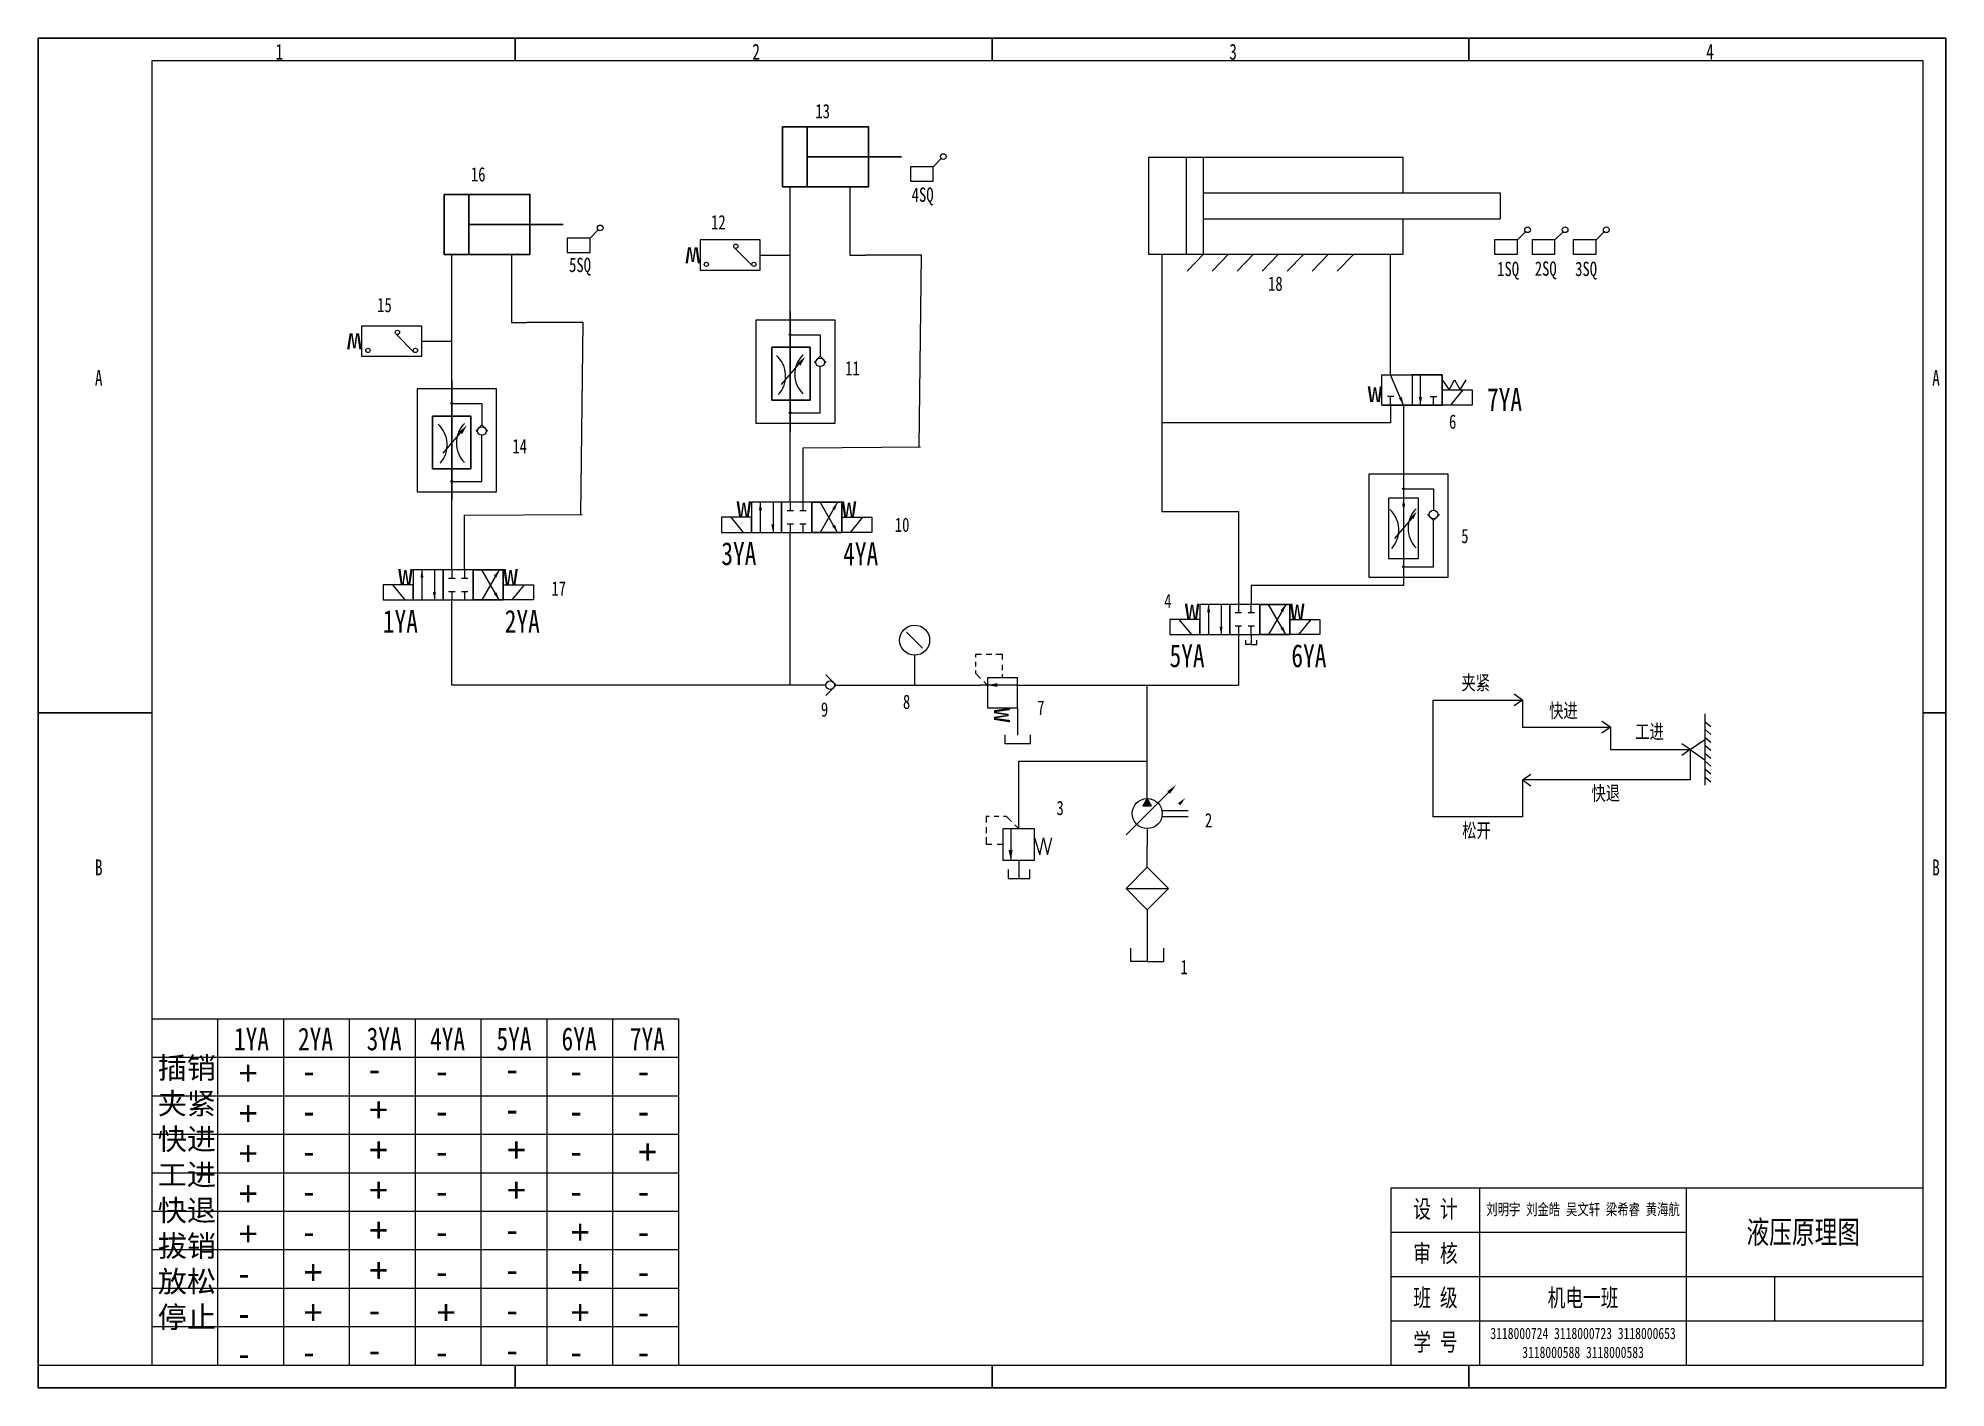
# Model space of a CAD drawing. Header units: millimetres. Extents: x 2875 to 3295, y 1603 to 1900.
import ezdxf

# ---------------------------------------------------------------- set-up
doc = ezdxf.new("R2010")
doc.units = ezdxf.units.MM
for name, pattern in [('CENTER', [50.8, 31.75, -6.35, 6.35, -6.35]), ('DASHED', [19.05, 12.7, -6.35]), ('DASHED2', [9.525, 6.35, -3.175])]:
    doc.linetypes.add(name, pattern=pattern)
for name, color, linetype in [('10', 7, 'Continuous'), ('5', 7, 'Continuous'), ('9', 7, 'Continuous')]:
    doc.layers.add(name, color=color, linetype=linetype)
for name, color, linetype, lineweight in [('文字层', 3, 'Continuous', 25), ('粗实线', 7, 'Continuous', 15), ('粗实线层', 7, 'Continuous', 15), ('细实线层', 3, 'Continuous', 25), ('轮廓线层', 7, 'Continuous', 15)]:
    doc.layers.add(name, color=color, linetype=linetype, lineweight=lineweight)
doc.styles.add('SLDTEXTSTYLE1', font='TXT', dxfattribs={"width": 0.7})
doc.styles.get("Standard").update_dxf_attribs({"font": 'arial.ttf'})

# ---------------------------------------------------------------- blocks, each defined once
blk = doc.blocks.new('二位三通电磁阀')
at = {"transparency": 33554687}
for p, q in [((50.24, 18.96), (57.24, 18.96)), ((50.24, 11.96), (50.24, 18.96)), ((55.24, 11.96), (52.24, 18.96)), ((57.24, 18.96), (57.24, 11.96)), ((64.24, 18.96), (57.24, 18.96)), ((57.24, 18.96), (64.24, 18.96)), ((59.24, 11.96), (59.24, 18.96)), ((64.24, 11.96), (64.24, 18.96)), ((64.24, 18.96), (64.24, 11.96)), ((52.99, 13.96), (51.49, 13.96)), ((52.24, 11.96), (52.24, 13.96)), ((61.49, 13.96), (62.99, 13.96)), ((62.24, 11.96), (62.24, 13.96)), ((69.09, 15.46), (66.2, 11.96)), ((57.24, 11.96), (50.24, 11.96)), ((50.24, 11.96), (57.24, 11.96)), ((57.24, 11.96), (64.24, 11.96)), ((64.24, 11.96), (57.24, 11.96))]:
    blk.add_line(p, q, dxfattribs=at)
blk.add_lwpolyline([(71.24, 11.96), (64.24, 11.96), (64.24, 15.46), (71.24, 15.46)], close=True, dxfattribs=at)
for points in [[(54.19, 13.53), (54.87, 13.79), (55.24, 11.96)], [(58.81, 13.8), (59.54, 13.8), (59.24, 11.96)], [(54.56, 13.03), (54.94, 13.19), (55.24, 11.96)], [(59.03, 13.21), (59.44, 13.21), (59.24, 11.96)]]:
    blk.add_solid(points, dxfattribs=at)
at = {"transparency": 33554687, "insert": (46.9, 12.63), "char_height": 5, "width": 5.4329, "attachment_point": 7}
blk.add_mtext('{\\Ftxt|c0;w}', dxfattribs=at)
blk = doc.blocks.new('单向调速阀')
at = {"transparency": 33554687}
h = blk.add_hatch(color=256, dxfattribs=at)
edge = h.paths.add_edge_path()
edge.add_arc((70.84, 45.14), 0.2, 0, 360)
h = blk.add_hatch(color=256, dxfattribs=at)
edge = h.paths.add_edge_path()
edge.add_arc((70.84, 26.96), 0.2, 0, 360)
for p, q in [((70.84, 50.53), (70.84, 22.58)), ((70.84, 45.14), (77.84, 45.14)), ((77.84, 45.14), (77.84, 40.14)), ((68.81, 33.53), (72.86, 38.31)), ((76.42, 39.14), (77.84, 37.73)), ((77.84, 37.73), (79.25, 39.14)), ((77.84, 26.96), (77.84, 37.73)), ((70.84, 26.96), (77.84, 26.96))]:
    blk.add_line(p, q, dxfattribs=at)
at = {"linetype": 'CENTER', "transparency": 33554687}
blk.add_lwpolyline([(62.81, 24.58), (81.29, 24.58), (81.29, 48.53), (62.81, 48.53)], close=True, dxfattribs=at)
at = {"transparency": 33554687}
blk.add_lwpolyline([(67.34, 42.92), (67.34, 28.92), (74.34, 28.92), (74.34, 42.92)], close=True, dxfattribs=at)
for centre, radius in [((70.84, 45.14), 0.2), ((77.84, 39.14), 1), ((70.84, 26.96), 0.2)]:
    blk.add_circle(centre, radius, dxfattribs=at)
for centre, start, end in [((63.34, 35.52), 318.0371, 48.0371), ((78.34, 35.92), 135, 225)]:
    blk.add_arc(centre, 6.43, start, end, dxfattribs=at)
for points in [[(71.26, 41.08), (70.54, 41.08), (70.84, 42.92)], [(73.16, 38.05), (72.57, 38.48), (73.9, 39.79)]]:
    blk.add_solid(points, dxfattribs=at)
blk = doc.blocks.new('减压阀')
at = {"ltscale": 0.1, "transparency": 33554687}
for p, q in [((25.27, 58.36), (25.27, 59.01)), ((25.27, 59.01), (26.59, 59.01)), ((27.67, 59.01), (28.97, 59.01)), ((29.9, 59.01), (31.4, 59.01)), ((31.4, 59.01), (31.4, 57.78)), ((25.27, 56.2), (25.27, 57.28)), ((25.27, 54.5), (25.27, 55.2)), ((26.37, 53.41), (25.27, 54.5)), ((31.4, 56.59), (31.4, 55.3)), ((31.4, 54.36), (31.4, 53.55)), ((28, 51.8), (27.09, 52.7))]:
    blk.add_line(p, q, dxfattribs=at)
at = {"transparency": 33554687}
for p, q in [((28, 51.8), (26.27, 51.8)), ((35, 51.79), (28, 51.79)), ((35, 51.8), (36.27, 51.8)), ((32, 40.26), (32, 38.26)), ((38, 38.26), (38, 40.26)), ((32, 38.26), (38, 38.26))]:
    blk.add_line(p, q, dxfattribs=at)
at = {"linetype": 'DASHED2', "transparency": 33554687}
blk.add_line((35, 46.55), (35, 38.26), dxfattribs=at)
at = {"transparency": 33554687}
blk.add_lwpolyline([(28, 53.55), (28, 46.55), (35, 46.55), (35, 53.55)], close=True, dxfattribs=at)
blk.add_solid([(30.3, 52.33), (30.3, 51.42), (28, 51.8)], dxfattribs=at)
at = {"transparency": 33554687, "insert": (34.48, 46.57), "char_height": 5, "width": 7.6562, "attachment_point": 1, "rotation": 270}
blk.add_mtext('{\\Ftxt|c0;w}', dxfattribs=at)
blk = doc.blocks.new('单向变量泵')
blk.add_hatch(color=256).paths.add_polyline_path([(96.91, 5.79), (95.91, 7.52), (94.91, 5.79)])
for p, q in [((90.96, -0.93), (100.86, 8.97)), ((95.91, 7.52), (95.91, 11.52)), ((99.34, 4.72), (105.41, 4.72)), ((95.91, 0.52), (95.91, -3.48)), ((99.34, 3.32), (105.41, 3.32))]:
    blk.add_line(p, q)
blk.add_lwpolyline([(95.91, 7.52), (94.91, 5.79), (96.91, 5.79)], close=True)
blk.add_lwpolyline([(104.81, 0.68, 0, 0, -0.57735), (104.81, 7.68, 0, 0.7, 0), (103.33, 6.19, 0.7, 0.7, 0)], format="xyseb")
blk.add_circle((95.91, 4.02), 3.5)
blk.add_solid([(100.59, 9.24), (101.18, 8.65), (102.66, 10.71)])
blk = doc.blocks.new('过滤器')
for p, q in [((132.82, 8.41), (132.82, 13.41)), ((132.82, -1.49), (132.82, -6.49))]:
    blk.add_line(p, q)
at = {"linetype": 'DASHED'}
blk.add_line((127.87, 3.46), (137.77, 3.46), dxfattribs=at)
blk.add_lwpolyline([(132.82, -1.49), (137.77, 3.46), (132.82, 8.41), (127.87, 3.46)], close=True)
blk = doc.blocks.new('压力表')
for p, q in [((141.56, 47.59), (145.27, 43.88)), ((143.42, 42.24), (143.42, 35.24))]:
    blk.add_line(p, q)
blk.add_circle((143.42, 45.74), 3.5)
blk.add_solid([(142.11, 46.82), (142.33, 47.04), (141.56, 47.59)])
blk = doc.blocks.new('*U13')
at = {"ltscale": 0.1, "transparency": 33554687}
blk.add_line((0.96, 0.99), (-0.96, -0.99), dxfattribs=at)
blk = doc.blocks.new('*U14')
at = {"color": 0, "linetype": 'ByBlock', "lineweight": -2, "transparency": 16777216}
for p in [(0, 0), (2.91, 0), (5.83, 0), (8.74, 0), (11.66, 0), (14.57, 0), (17.49, 0)]:
    blk.add_blockref('*U13', p, dxfattribs=at)
blk = doc.blocks.new('主液压缸')
at = {"ltscale": 0.1}
for p, q in [((45.01, 77.46), (45.01, 88.71)), ((47.01, 77.46), (47.01, 88.71)), ((47.01, 84.59), (81.54, 84.59)), ((81.54, 84.59), (81.54, 81.59)), ((47.01, 81.59), (81.54, 81.59))]:
    blk.add_line(p, q, dxfattribs=at)
blk.add_lwpolyline([(70.24, 84.59), (70.24, 88.71), (40.6, 88.71), (40.6, 77.46), (70.24, 77.46), (70.24, 81.59)], dxfattribs=at)
at = {"transparency": 33554687}
blk.add_blockref('*U14', (46.05, 76.47), dxfattribs=at)
blk = doc.blocks.new('三位四通电磁阀O')
at = {"transparency": 33554687}
for p, q in [((-40.77, 10.64), (-47.77, 10.64)), ((-47.77, 10.64), (-47.77, 3.64)), ((-40.77, 10.64), (-47.77, 10.64)), ((-47.77, 10.64), (-47.77, 3.64)), ((-45.77, 10.64), (-45.77, 3.64)), ((-42.77, 10.64), (-42.77, 3.64)), ((-40.77, 3.64), (-40.77, 10.64)), ((-33.77, 10.64), (-40.77, 10.64)), ((-40.77, 10.64), (-40.77, 3.64)), ((-33.77, 10.64), (-40.77, 10.64)), ((-40.77, 10.64), (-40.77, 3.64)), ((-33.77, 10.64), (-40.77, 10.64)), ((-40.77, 10.64), (-40.77, 3.64)), ((-38.77, 10.64), (-38.77, 8.64)), ((-35.77, 8.64), (-35.77, 10.64)), ((-33.77, 3.64), (-33.77, 10.64)), ((-26.77, 10.64), (-33.77, 10.64)), ((-33.77, 10.64), (-33.77, 3.64)), ((-33.77, 3.64), (-33.77, 10.64)), ((-33.77, 10.64), (-26.77, 10.64)), ((-33.77, 3.64), (-33.77, 10.64)), ((-27.73, 10.64), (-31.77, 3.64)), ((-27.73, 3.64), (-31.77, 10.64)), ((-27.79, 10.54), (-27.79, 10.55)), ((-26.77, 3.64), (-26.77, 10.64)), ((-26.77, 10.64), (-26.77, 3.64)), ((-52.62, 7.14), (-49.73, 3.64)), ((-38.02, 8.64), (-39.52, 8.64)), ((-39.52, 5.64), (-38.02, 5.64)), ((-38.77, 5.64), (-38.77, 3.64)), ((-35.02, 8.64), (-36.52, 8.64)), ((-36.52, 5.64), (-35.02, 5.64)), ((-35.77, 3.64), (-35.77, 5.64)), ((-21.92, 7.14), (-24.81, 3.64)), ((-47.77, 3.64), (-40.77, 3.64)), ((-47.77, 3.64), (-40.77, 3.64)), ((-40.77, 3.64), (-33.77, 3.64)), ((-40.77, 3.64), (-33.77, 3.64)), ((-40.77, 3.64), (-33.77, 3.64)), ((-33.77, 3.64), (-26.77, 3.64)), ((-26.77, 3.64), (-33.77, 3.64))]:
    blk.add_line(p, q, dxfattribs=at)
for points in [[(-54.77, 3.64), (-47.77, 3.64), (-47.77, 7.14), (-54.77, 7.14)], [(-19.77, 3.64), (-26.77, 3.64), (-26.77, 7.14), (-19.77, 7.14)]]:
    blk.add_lwpolyline(points, close=True, dxfattribs=at)
for points in [[(-45.35, 8.8), (-46.07, 8.8), (-45.77, 10.64)], [(-45.98, 9.39), (-45.56, 9.39), (-45.77, 10.64)], [(-28.36, 8.85), (-28.98, 9.24), (-27.73, 10.63)], [(-28.18, 9.46), (-28.54, 9.67), (-27.73, 10.64)], [(-43.19, 5.48), (-42.47, 5.48), (-42.77, 3.64)], [(-42.56, 4.89), (-42.98, 4.89), (-42.77, 3.64)], [(-28.98, 5.05), (-28.35, 5.4), (-27.73, 3.64)], [(-28.17, 4.83), (-28.53, 4.62), (-27.73, 3.64)]]:
    blk.add_solid(points, dxfattribs=at)
at = {"transparency": 33554687, "char_height": 5, "width": 5.4329, "attachment_point": 1}
for insert in [(-51.27, 12.14), (-26.77, 12.14)]:
    blk.add_mtext('{\\Ftxt|c0;w}', dxfattribs=dict(at, insert=insert))
blk = doc.blocks.new('单向阀')
for p, q in [((-16.35, 50.33), (-18.76, 47.92)), ((-18.76, 47.92), (-21.76, 47.92)), ((-18.76, 47.92), (-16.35, 45.5)), ((-16.35, 47.92), (-13.35, 47.92))]:
    blk.add_line(p, q)
blk.add_circle((-17.35, 47.92), 1)
blk = doc.blocks.new('单向节流阀')
at = {"transparency": 33554687}
h = blk.add_hatch(color=256, dxfattribs=at)
edge = h.paths.add_edge_path()
edge.add_arc((109.61, 45.67), 0.2, 0, 360)
h = blk.add_hatch(color=256, dxfattribs=at)
edge = h.paths.add_edge_path()
edge.add_arc((109.61, 27.49), 0.2, 0, 360)
for p, q in [((109.61, 51.06), (109.61, 23.11)), ((109.61, 45.67), (116.61, 45.67)), ((116.61, 45.67), (116.61, 40.67)), ((116.61, 40.67), (115.2, 39.25)), ((118.03, 39.25), (116.61, 40.67)), ((107.59, 34.06), (111.64, 38.84)), ((116.61, 27.49), (116.61, 38.25)), ((109.61, 27.49), (116.61, 27.49))]:
    blk.add_line(p, q, dxfattribs=at)
at = {"linetype": 'CENTER', "transparency": 33554687}
blk.add_lwpolyline([(101.59, 25.11), (120.06, 25.11), (120.06, 49.06), (101.59, 49.06)], close=True, dxfattribs=at)
at = {"transparency": 33554687}
for centre, radius in [((109.61, 45.67), 0.2), ((116.61, 39.25), 1), ((109.61, 27.49), 0.2)]:
    blk.add_circle(centre, radius, dxfattribs=at)
for centre, start, end in [((102.12, 36.05), 318.0371, 48.0371), ((117.12, 36.45), 135, 225)]:
    blk.add_arc(centre, 6.43, start, end, dxfattribs=at)
blk.add_solid([(112.01, 38.48), (111.33, 39.08), (113.12, 40.57)], dxfattribs=at)
blk = doc.blocks.new('压力继电器')
at = {"linetype": 'DASHED'}
blk.add_line((6.97, 22.68), (-0.03, 22.68), dxfattribs=at)
blk.add_line((8.79, 25.21), (12.98, 21.01))
blk.add_lwpolyline([(6.97, 19.18), (20.97, 19.18), (20.97, 26.18), (6.97, 26.18)], close=True)
for centre in [(8.43, 24.85), (19.51, 24.85), (12.64, 20.65)]:
    blk.add_circle(centre, 0.5)
at = {"insert": (20.96, 25.9), "char_height": 5, "width": 8.0696, "attachment_point": 1}
blk.add_mtext('{\\Ftxt|c0;w}', dxfattribs=at)
blk = doc.blocks.new('油箱')
at = {"ltscale": 0.1}
for p, q in [((-30.7, -1.53), (-30.7, 0.03)), ((-28.79, 2), (-28.79, -1.53)), ((-28.79, 2), (-28.79, -1.53)), ((-26.87, -1.53), (-26.87, 0.03)), ((-28.79, -1.53), (-30.7, -1.53)), ((-28.79, -1.53), (-26.87, -1.53))]:
    blk.add_line(p, q, dxfattribs=at)
blk = doc.blocks.new('*U17')
at = {"layer": '轮廓线层', "ltscale": 0.1, "transparency": 33554687}
blk.add_line((-0.66, 0.56), (0.66, -0.56), dxfattribs=at)
blk = doc.blocks.new('*U18')
at = {"layer": '轮廓线层', "color": 0, "linetype": 'ByBlock', "lineweight": -2, "transparency": 16777216}
for p in [(0, 0), (0, -1.74), (0, -3.48), (0, -5.22), (0, -6.96), (0, -8.71), (0, -10.45), (0, -12.19)]:
    blk.add_blockref('*U17', p, dxfattribs=at)
blk = doc.blocks.new('行程开关')
blk.add_line((250.66, 138.38), (253.49, 141.2))
blk.add_lwpolyline([(242.66, 133.38), (250.66, 133.38), (250.66, 138.38), (242.66, 138.38)], close=True)
blk.add_circle((254.19, 141.91), 1)
blk = doc.blocks.new('直动式溢流阀')
at = {"ltscale": 0.1, "transparency": 33554687}
for p, q in [((1625.54, 924.31), (1624.89, 924.31)), ((1624.89, 924.31), (1624.89, 922.99)), ((1627.7, 924.31), (1626.62, 924.31)), ((1629.4, 924.31), (1628.7, 924.31)), ((1630.49, 923.21), (1629.4, 924.31)), ((1624.89, 921.91), (1624.89, 920.6)), ((1624.89, 919.68), (1624.89, 918.18)), ((1632.09, 921.58), (1631.2, 922.48)), ((1624.89, 918.18), (1626.12, 918.18)), ((1627.31, 918.18), (1628.59, 918.18))]:
    blk.add_line(p, q, dxfattribs=at)
at = {"transparency": 33554687}
blk.add_solid([(1629.81, 916.88), (1630.72, 916.88), (1630.34, 914.58)], dxfattribs=at)
at = {"layer": '轮廓线层', "transparency": 33554687}
for p, q in [((1632.09, 921.58), (1632.09, 924.58)), ((1630.34, 921.58), (1630.34, 914.58)), ((1635.59, 919.53), (1636.77, 915.82)), ((1636.77, 915.82), (1637.58, 919.53)), ((1637.58, 919.53), (1638.44, 915.82)), ((1638.44, 915.82), (1639.4, 919.53)), ((1632.09, 914.58), (1632.09, 910.58)), ((1629.74, 912.58), (1629.74, 910.58)), ((1629.74, 910.58), (1634.54, 910.58)), ((1634.54, 910.58), (1634.54, 912.58))]:
    blk.add_line(p, q, dxfattribs=at)
blk.add_lwpolyline([(1628.59, 914.58), (1635.59, 914.58), (1635.59, 921.58), (1628.59, 921.58)], close=True, dxfattribs=at)

msp = doc.modelspace()

# ---------------------------------------------------------------- linework, layer by layer
at = {"transparency": 33554687}
for p, q in [((3044.62, 1866.88), (3044.62, 1880.11)), ((3044.62, 1873.49), (3065.41, 1873.49)), ((2970.11, 1852.01), (2970.11, 1865.24)), ((2970.11, 1858.62), (2990.9, 1858.62))]:
    msp.add_line(p, q, dxfattribs=at)
for p, q in [((3036.86, 1831.59), (3036.86, 1819.96)), ((3045.31, 1831.59), (3036.86, 1831.59)), ((3045.31, 1819.96), (3045.31, 1831.59)), ((3036.86, 1819.96), (3045.31, 1819.96)), ((2962.16, 1816.44), (2962.16, 1804.81)), ((2970.6, 1816.44), (2962.16, 1816.44)), ((2970.6, 1804.81), (2970.6, 1816.44)), ((2962.16, 1804.81), (2970.6, 1804.81))]:
    msp.add_line(p, q)
for points in [[(3039.21, 1880.11), (3058.11, 1880.11), (3058.11, 1866.88), (3039.21, 1866.88)], [(2964.7, 1865.24), (2983.6, 1865.24), (2983.6, 1852.01), (2964.7, 1852.01)]]:
    msp.add_lwpolyline(points, close=True, dxfattribs=at)
at = {"layer": '10', "color": 7, "transparency": 33554687}
for p, q in [((2980.32, 1894.61), (2980.32, 1899.61)), ((3190.32, 1899.61), (3190.32, 1894.61)), ((2980.32, 1602.61), (2980.32, 1607.61)), ((3190.32, 1607.61), (3190.32, 1602.61))]:
    msp.add_line(p, q, dxfattribs=at)
at = {"layer": '5', "color": 7, "transparency": 33554687}
for p, q in [((3085.32, 1899.61), (3085.32, 1894.61)), ((2875.32, 1751.11), (2900.32, 1751.11)), ((3295.32, 1751.11), (3290.32, 1751.11)), ((3085.32, 1602.61), (3085.32, 1607.61))]:
    msp.add_line(p, q, dxfattribs=at)
at = {"layer": '5', "color": 7, "lineweight": 15, "transparency": 33554687}
for p, q in [((3290.32, 1894.61), (2900.32, 1894.61)), ((2900.32, 1894.61), (2900.32, 1607.61)), ((3290.32, 1607.61), (3290.32, 1894.61)), ((2875.32, 1607.61), (3290.32, 1607.61))]:
    msp.add_line(p, q, dxfattribs=at)
at = {"layer": '9', "color": 7, "transparency": 33554687}
for p, q in [((3295.32, 1899.61), (2875.32, 1899.61)), ((2875.32, 1899.61), (2875.32, 1602.61)), ((3295.32, 1751.11), (3295.32, 1899.61)), ((3295.32, 1602.61), (3295.32, 1751.11)), ((2875.32, 1602.61), (3295.32, 1602.61))]:
    msp.add_line(p, q, dxfattribs=at)
at = {"layer": '粗实线', "ltscale": 0.1, "transparency": 33554687}
for p, q in [((3182.39, 1753.94), (3182.39, 1728.29)), ((3202.1, 1753.94), (3200.24, 1755.23)), ((3202.1, 1753.94), (3200.24, 1752.65)), ((3221.46, 1747.96), (3219.6, 1749.25)), ((3221.46, 1747.96), (3219.6, 1746.68)), ((3242.26, 1750.9), (3242.26, 1735.21)), ((3239.06, 1743.04), (3237.2, 1744.33)), ((3239.06, 1743.04), (3237.2, 1741.76)), ((3239.06, 1743.04), (3242.26, 1745.27)), ((3239.06, 1743.04), (3242.26, 1740.82)), ((3202.1, 1736.37), (3203.96, 1737.66)), ((3202.1, 1736.37), (3203.96, 1735.08))]:
    msp.add_line(p, q, dxfattribs=at)
at = {"layer": '粗实线层', "lineweight": 15, "ltscale": 0.1, "transparency": 33554687}
for p, q in [((3040.89, 1797.48), (3040.89, 1866.88)), ((2966.38, 1782.61), (2966.38, 1852.01)), ((3069.8, 1851.88), (3057.44, 1851.88)), ((3069.27, 1809.68), (3069.8, 1851.88)), ((3122.71, 1852.07), (3122.71, 1795.43)), ((3173.06, 1825.5), (3173.06, 1852.07)), ((2995.29, 1837.01), (2982.93, 1837.01)), ((2994.76, 1794.8), (2995.29, 1837.01)), ((3173.06, 1818.88), (3173.06, 1814.95)), ((3175.9, 1818.88), (3175.9, 1805.55)), ((3173.06, 1814.95), (3122.71, 1814.95)), ((3043.72, 1809.48), (3069.6, 1809.68)), ((2969.21, 1794.61), (2995.09, 1794.8)), ((3122.71, 1795.43), (3139.57, 1795.43)), ((3139.57, 1795.43), (3139.57, 1775.01)), ((3040.89, 1757.21), (3040.89, 1790.86)), ((3175.9, 1779.13), (3142.41, 1779.13)), ((3142.41, 1779.13), (3142.41, 1775.01)), ((2966.38, 1757.21), (2966.38, 1775.99)), ((3139.57, 1768.4), (3139.57, 1757.21)), ((3045.88, 1757.21), (2966.38, 1757.21)), ((3053.84, 1757.21), (3082.72, 1757.21)), ((3091.22, 1728.6), (3091.22, 1740.5)), ((3091.22, 1740.5), (3119.5, 1740.5))]:
    msp.add_line(p, q, dxfattribs=at)
at = {"layer": '粗实线层', "ltscale": 0.1, "transparency": 33554687}
for p, q in [((3054.05, 1866.88), (3054.05, 1851.88)), ((2979.53, 1852.01), (2979.53, 1837.01)), ((3054.05, 1851.88), (3057.44, 1851.88)), ((2979.53, 1837.01), (2982.93, 1837.01)), ((3184.4, 1824.45), (3185.96, 1822.19)), ((3185.96, 1822.19), (3187.15, 1824.45)), ((3187.15, 1824.45), (3188.42, 1822.19)), ((3188.42, 1822.19), (3189.74, 1824.45)), ((3043.72, 1797.48), (3043.72, 1809.49)), ((2969.21, 1782.61), (2969.21, 1794.62)), ((3092.17, 1757.21), (3139.57, 1757.21)), ((3119.5, 1736.06), (3119.5, 1757.21)), ((2900.32, 1683.83), (3016.28, 1683.83)), ((2900.32, 1683.83), (2900.32, 1607.61)), ((2914.81, 1683.83), (2914.81, 1607.61)), ((2929.31, 1683.83), (2929.31, 1607.61)), ((2943.8, 1683.83), (2943.8, 1607.61)), ((2958.3, 1683.83), (2958.3, 1607.61)), ((2972.79, 1683.83), (2972.79, 1607.61)), ((2987.29, 1683.83), (2987.29, 1607.61)), ((3001.78, 1683.83), (3001.78, 1607.61)), ((3016.28, 1683.83), (3016.28, 1607.61)), ((2900.32, 1675.36), (3016.28, 1675.36)), ((2900.32, 1666.89), (3016.28, 1666.89)), ((2900.32, 1658.42), (3016.28, 1658.42)), ((2900.32, 1649.95), (3016.28, 1649.95)), ((2900.32, 1641.48), (3016.28, 1641.48)), ((2900.32, 1633.01), (3016.28, 1633.01)), ((2900.32, 1624.54), (3016.28, 1624.54)), ((2900.32, 1616.08), (3016.28, 1616.08)), ((2900.32, 1607.61), (3016.28, 1607.61))]:
    msp.add_line(p, q, dxfattribs=at)
at = {"layer": '粗实线层', "color": 0, "lineweight": 15}
for p, q in [((3173.19, 1607.61), (3173.19, 1646.61)), ((3173.19, 1646.61), (3290.19, 1646.61))]:
    msp.add_line(p, q, dxfattribs=at)
at = {"layer": '细实线层', "color": 0, "lineweight": 15}
for p, q in [((3192.69, 1607.61), (3192.69, 1646.61)), ((3238.19, 1607.61), (3238.19, 1646.61)), ((3173.19, 1636.86), (3238.19, 1636.86)), ((3173.19, 1627.11), (3290.19, 1627.11)), ((3257.69, 1617.36), (3257.69, 1627.11)), ((3173.19, 1617.36), (3290.19, 1617.36))]:
    msp.add_line(p, q, dxfattribs=at)
at = {"layer": '轮廓线层', "ltscale": 0.1, "transparency": 33554687}
for p, q in [((3182.39, 1753.94), (3202.1, 1753.94)), ((3202.1, 1753.94), (3202.1, 1747.96)), ((3202.1, 1747.96), (3221.46, 1747.96)), ((3221.46, 1747.96), (3221.46, 1743.04)), ((3221.46, 1743.04), (3239.06, 1743.04)), ((3239.06, 1743.04), (3239.06, 1736.37)), ((3239.06, 1736.37), (3202.1, 1736.37)), ((3202.1, 1736.37), (3202.1, 1728.29)), ((3202.1, 1728.29), (3182.39, 1728.29))]:
    msp.add_line(p, q, dxfattribs=at)

# ---------------------------------------------------------------- block references
at = {"layer": '粗实线', "lineweight": 15, "transparency": 33554687, "xscale": 0.63, "yscale": 0.63, "zscale": 0.63}
for p in [(2914.46, 1784.14), (2838.92, 1768.44), (3043.08, 1768.04), (3051.35, 1768.04), (3060.41, 1768.04)]:
    msp.add_blockref('行程开关', p, dxfattribs=at)
at = {"layer": '粗实线', "lineweight": 15, "ltscale": 0.1, "transparency": 33554687}
for p, xscale, yscale, zscale in [((3160.53, 1767.15), 0.63, 0.63, 0.63), ((3173.91, 1699.3), 1.89, 1.89, 1.89)]:
    msp.add_blockref('油箱', p, dxfattribs=dict(at, xscale=xscale, yscale=yscale, zscale=zscale))
at = {"layer": '粗实线层', "lineweight": 15}
for name, p, xscale, yscale, zscale in [('主液压缸', (3043.05, 1705.67), 1.89, 1.89, 1.89), ('二位三通电磁阀', (3123.7, 1807.58), 0.945, 0.945, 0.945), ('三位四通电磁阀O', (3176.21, 1764.95), 0.945, 0.945, 0.945)]:
    msp.add_blockref(name, p, dxfattribs=dict(at, xscale=xscale, yscale=yscale, zscale=zscale))
at = {"layer": '粗实线层', "lineweight": 15, "xscale": 0.945, "yscale": 0.945, "zscale": 0.945, "rotation": 179.9999999999999}
msp.add_blockref('压力继电器', (3040.86, 1873.32), dxfattribs=at)
at = {"layer": '粗实线层', "lineweight": 15, "transparency": 33554687, "xscale": 0.945, "yscale": 0.945, "zscale": 0.945, "rotation": 179.9999999999999}
msp.add_blockref('压力继电器', (2966.35, 1854.37), dxfattribs=at)
at = {"layer": '粗实线层', "linetype": 'CENTER', "lineweight": 15, "xscale": 0.945, "yscale": 0.945, "zscale": 0.945}
for name, p in [('单向节流阀', (2937.3, 1791.18)), ('单向调速阀', (3108.95, 1757.8)), ('压力表', (2932.75, 1723.91)), ('减压阀', (3057.89, 1708.26)), ('单向变量泵', (3028.86, 1725.17)), ('过滤器', (2993.98, 1709.21))]:
    msp.add_blockref(name, p, dxfattribs=at)
at = {"layer": '粗实线层', "linetype": 'CENTER', "lineweight": 15, "transparency": 33554687, "xscale": 0.945, "yscale": 0.945, "zscale": 0.945}
msp.add_blockref('单向节流阀', (2862.79, 1776.07), dxfattribs=at)
at = {"layer": '粗实线层', "lineweight": 15, "transparency": 33554687, "xscale": 0.945, "yscale": 0.945, "zscale": 0.945}
for p in [(3077.53, 1787.42), (3003.02, 1772.55)]:
    msp.add_blockref('三位四通电磁阀O', p, dxfattribs=at)
at = {"layer": '粗实线层', "linetype": 'CENTER', "lineweight": 15, "xscale": 0.945, "yscale": 0.945, "zscale": 0.945, "rotation": 180}
msp.add_blockref('单向阀', (3033.27, 1802.49), dxfattribs=at)
at = {"layer": '粗实线层', "lineweight": 15, "ltscale": 0.1, "transparency": 33554687, "xscale": 0.9921259842519684, "yscale": 0.9921259842519684, "zscale": 0.9921259842519684}
msp.add_blockref('直动式溢流阀', (1471.97, 811.31), dxfattribs=at)
at = {"layer": '轮廓线层', "transparency": 33554687}
msp.add_blockref('*U18', (3242.92, 1748.7), dxfattribs=at)

# ---------------------------------------------------------------- texts
at = {"layer": '10', "color": 7, "transparency": 33554687, "char_height": 3.5, "attachment_point": 2, "style": 'SLDTEXTSTYLE1'}
for s, insert in [('1', (2928.43, 1898.37)), ('2', (3033.39, 1898.37)), ('3', (3138.39, 1898.37)), ('4', (3243.38, 1898.37)), ('A', (2888.65, 1826.62)), ('A', (3293.15, 1826.62)), ('B', (2888.66, 1718.87)), ('B', (3293.16, 1718.87))]:
    msp.add_mtext(s, dxfattribs=dict(at, insert=insert))
at = {"layer": '文字层', "color": 0, "lineweight": 15, "ltscale": 0.1, "transparency": 33554687, "insert": (3263.92, 1636.61), "char_height": 5, "attachment_point": 5}
msp.add_mtext_dynamic_manual_height_columns('{\\fHYSWLongFangSong|b0|i0|c134|p2;液压原理图}', width=52, gutter_width=1, heights=[0], dxfattribs=at)
at = {"layer": '粗实线', "lineweight": 15, "ltscale": 0.1, "transparency": 33554687, "char_height": 5.04, "attachment_point": 5}
for s, insert in [('{\\fHYSWLongFangSong|b0|i0|c134|p2;7YA}', (3198.16, 1820.07)), ('{\\fHYSWLongFangSong|b0|i0|c134|p2;3YA}', (3029.58, 1786.14)), ('{\\fHYSWLongFangSong|b0|i0|c134|p2;4YA}', (3056.41, 1786.14)), ('{\\fHYSWLongFangSong|b0|i0|c134|p2;1YA}', (2955.07, 1771.27)), ('{\\fHYSWLongFangSong|b0|i0|c134|p2;2YA}', (2981.9, 1771.27)), ('{\\fHYSWLongFangSong|b0|i0|c134|p2;5YA}', (3128.26, 1763.67)), ('{\\fHYSWLongFangSong|b0|i0|c134|p2;6YA}', (3155.09, 1763.67)), ('{\\fHYSWLongFangSong|b0|i0|c134|p2;1YA}', (2922.28, 1679.36)), ('{\\fHYSWLongFangSong|b0|i0|c134|p2;2YA}', (2936.38, 1679.36)), ('{\\fHYSWLongFangSong|b0|i0|c134|p2;3YA}', (2951.49, 1679.36)), ('{\\fHYSWLongFangSong|b0|i0|c134|p2;4YA}', (2965.45, 1679.36)), ('{\\fHYSWLongFangSong|b0|i0|c134|p2;5YA}', (2980.08, 1679.36)), ('{\\fHYSWLongFangSong|b0|i0|c134|p2;6YA}', (2994.4, 1679.36)), ('{\\fHYSWLongFangSong|b0|i0|c134|p2;7YA}', (3009.44, 1679.36))]:
    msp.add_mtext_dynamic_manual_height_columns(s, width=10.6644, gutter_width=1, heights=[0], dxfattribs=dict(at, insert=insert))
at = {"layer": '粗实线层', "ltscale": 0.1, "transparency": 33554687, "attachment_point": 1}
for s, insert, char_height in [('插销\\P夹紧\\P快进\\P工进\\P快退\\P拔销\\P放松\\P停止', (2901.65, 1675.36), 4.7), ('+\\P+\\P+\\P+\\P+\\P-\\P-\\P-', (2919.4, 1674.57), 5.3), ('-\\P-\\P-\\P-\\P-\\P+\\P+\\P-', (2933.7, 1674.92), 5.3), ('-\\P+\\P+\\P+\\P+\\P+\\P-\\P-', (2948.12, 1675.36), 5.3), ('-\\P-\\P-\\P-\\P-\\P-\\P+\\P-', (2962.95, 1674.92), 5.3), ('-\\P-\\P+\\P+\\P-\\P-\\P-\\P-', (2978.44, 1675.36), 5.3), ('-\\P-\\P-\\P-\\P+\\P+\\P+\\P-', (2992.51, 1674.92), 5.3), ('-\\P-\\P+\\P-\\P-\\P-\\P-\\P-', (3007.34, 1674.92), 5.3)]:
    msp.add_mtext_dynamic_manual_height_columns(s, width=14.495, gutter_width=1, heights=[0], dxfattribs=dict(at, insert=insert, char_height=char_height))
at = {"layer": '细实线层', "color": 0, "lineweight": 15, "attachment_point": 5}
for s, width, heights, insert, char_height in [('{\\fHYSWLongFangSong|b0|i0|c134|p2;设 计}', 15, [0], (3182.94, 1641.73), 3.9), ('{\\fHYSWLongFangSong|b0|i0|c134|p2;刘明宇 刘金皓 吴文轩 梁希睿 黄海航}', 45.7487, [0], (3215.44, 1641.73), 2.5), ('{\\fHYSWLongFangSong|b0|i0|c134|p2;审 核}', 15, [4.16], (3182.94, 1631.98), 3.9), ('{\\fHYSWLongFangSong|b0|i0|c134|p2;班 级}', 15, [0], (3182.94, 1622.23), 3.9), ('{\\fHYSWLongFangSong|b0|i0|c134|p2;机电一班}', 35, [0], (3215.44, 1622.23), 3.9), ('{\\fHYSWLongFangSong|b0|i0|c134|p2;学 号}', 15, [0], (3182.94, 1612.48), 3.9), ('{\\fHYSWLongFangSong|b0|i0|c134|p2;3118000724 3118000723 3118000653 3118000588 3118000583}', 43.1611, [0], (3215.44, 1612.48), 2.5)]:
    msp.add_mtext_dynamic_manual_height_columns(s, width=width, gutter_width=12.5, heights=heights, dxfattribs=dict(at, insert=insert, char_height=char_height))
at = {"layer": '轮廓线层', "lineweight": 15, "ltscale": 0.1, "transparency": 33554687, "char_height": 3.15, "attachment_point": 1}
for s, width, insert in [('{\\fHYSWLongFangSong|b0|i0|c134|p2;13}', 13.8662, (3046.42, 1885.13)), ('{\\fHYSWLongFangSong|b0|i0|c134|p2;16}', 13.8662, (2970.59, 1871.23)), ('{\\fHYSWLongFangSong|b0|i0|c134|p2;4SQ}', 12.3491, (3067.63, 1866.74)), ('{\\fHYSWLongFangSong|b0|i0|c134|p2;12}', 13.8662, (3023.47, 1860.69)), ('{\\fHYSWLongFangSong|b0|i0|c134|p2;5SQ}', 12.3491, (2992.21, 1851.29)), ('{\\fHYSWLongFangSong|b0|i0|c134|p2;1SQ}', 12.3491, (3196.54, 1850.41)), ('{\\fHYSWLongFangSong|b0|i0|c134|p2;2SQ}', 12.3491, (3204.82, 1850.47)), ('{\\fHYSWLongFangSong|b0|i0|c134|p2;3SQ}', 12.3491, (3213.71, 1850.41)), ('{\\fHYSWLongFangSong|b0|i0|c134|p2;18}', 13.8662, (3146.09, 1847.16)), ('{\\fHYSWLongFangSong|b0|i0|c134|p2;15}', 13.8662, (2949.96, 1842.47)), ('{\\fHYSWLongFangSong|b0|i0|c134|p2;11}', 13.8662, (3053, 1828.55)), ('{\\fHYSWLongFangSong|b0|i0|c134|p2;6}', 13.8662, (3185.93, 1816.8)), ('{\\fHYSWLongFangSong|b0|i0|c134|p2;14}', 13.8662, (2979.73, 1811.39)), ('{\\fHYSWLongFangSong|b0|i0|c134|p2;10}', 13.8662, (3063.92, 1794.1)), ('{\\fHYSWLongFangSong|b0|i0|c134|p2;5}', 13.8662, (3188.62, 1791.64)), ('{\\fHYSWLongFangSong|b0|i0|c134|p2;17}', 13.8662, (2988.32, 1780.08)), ('{\\fHYSWLongFangSong|b0|i0|c134|p2;4}', 13.8662, (3123.22, 1777.33)), ('{\\fHYSWLongFangSong|b0|i0|c134|p2;9}', 13.8662, (3047.65, 1753.46)), ('{\\fHYSWLongFangSong|b0|i0|c134|p2;8}', 13.8662, (3065.71, 1755.15)), ('{\\fHYSWLongFangSong|b0|i0|c134|p2;7}', 13.8662, (3095.28, 1753.85)), ('{\\fHYSWLongFangSong|b0|i0|c134|p2;3}', 13.8662, (3099.51, 1731.8)), ('{\\fHYSWLongFangSong|b0|i0|c134|p2;2}', 13.8662, (3132.19, 1729.07)), ('{\\fHYSWLongFangSong|b0|i0|c134|p2;1}', 13.8662, (3126.82, 1696.77))]:
    msp.add_mtext_dynamic_manual_height_columns(s, width=width, gutter_width=1, heights=[0], dxfattribs=dict(at, insert=insert))
at = {"layer": '轮廓线层', "ltscale": 0.1, "transparency": 33554687, "char_height": 3.15, "attachment_point": 4}
for s, insert in [('{\\fHYSWLongFangSong|b0|i0|c134|p2;夹紧}', (3188.68, 1757.6)), ('{\\fHYSWLongFangSong|b0|i0|c134|p2;快进}', (3207.97, 1751.44)), ('{\\fHYSWLongFangSong|b0|i0|c134|p2;工进}', (3226.94, 1746.86)), ('{\\fHYSWLongFangSong|b0|i0|c134|p2;快退}', (3217.3, 1733.29)), ('{\\fHYSWLongFangSong|b0|i0|c134|p2;松开}', (3188.83, 1725.08))]:
    msp.add_mtext_dynamic_manual_height_columns(s, width=23.2434, gutter_width=1, heights=[0], dxfattribs=dict(at, insert=insert))

doc.saveas('drawing.dxf')
